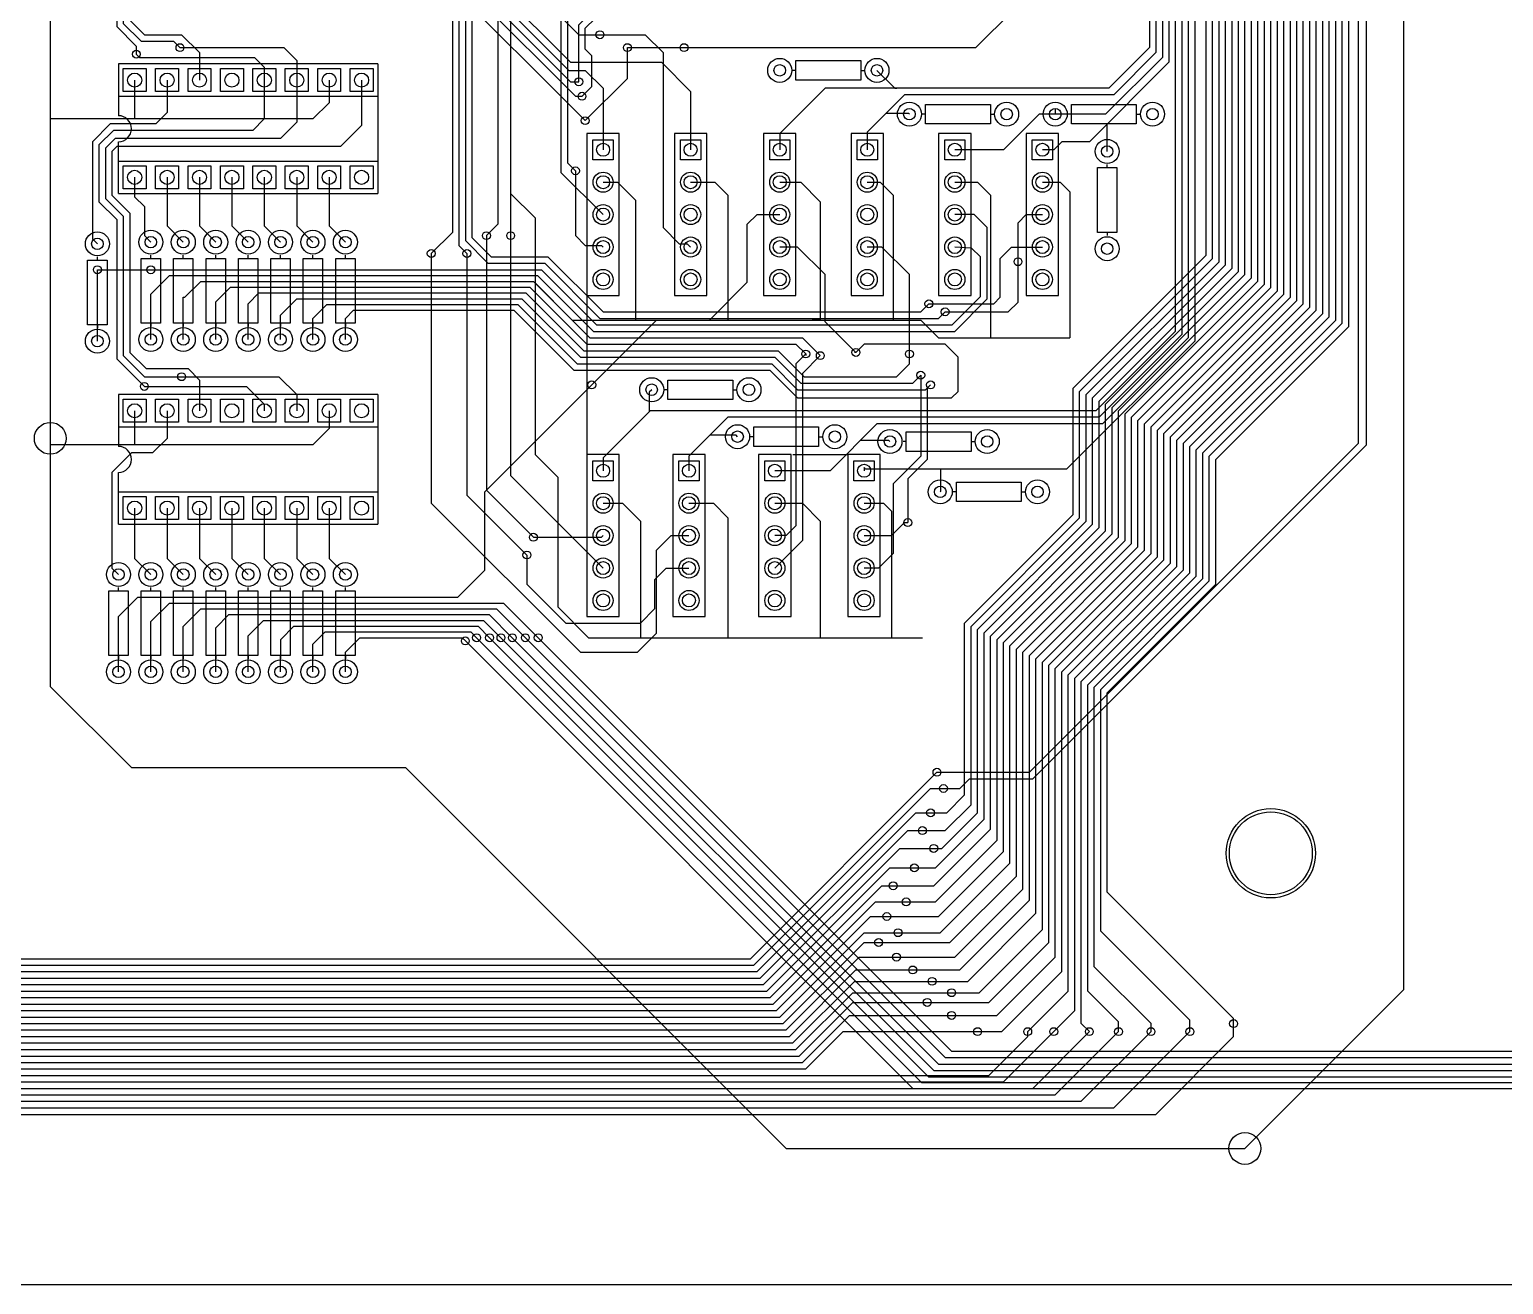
# Model space of a CAD drawing. Header units: millimetres. Extents: x 7 to 471, y -359 to -66.
# Drawn here: x 123.1 to 238.6, y -359.3 to -261 of the extents above; entities that cross this region are included whole.
import ezdxf

# ---------------------------------------------------------------- set-up
doc = ezdxf.new("R2010")
doc.units = ezdxf.units.MM

msp = doc.modelspace()

# ---------------------------------------------------------------- linework, layer by layer
for points in [[(153.54, -111), (153.54, -114.17), (154.69, -115.32), (164.85, -115.32), (165.23, -115.7), (165.23, -131.06), (159.38, -136.91), (159.38, -258.19), (165.35, -264.16), (166.62, -264.16), (168.02, -265.56), (168.02, -270.38)], [(156.08, -111), (156.08, -113.28), (157.61, -114.81), (165.1, -114.81), (165.74, -115.44), (165.74, -131.32), (159.89, -137.16), (159.89, -257.94), (165.48, -263.53), (172.59, -263.53), (174.88, -265.81), (174.88, -270.38)], [(224.79, -112.01), (222.48, -112.01), (220.22, -114.43), (220.22, -161.29), (210.82, -170.69), (210.82, -262.38), (207.64, -265.56), (185.42, -265.56), (181.86, -269.11), (181.86, -270.38)], [(227.33, -112.01), (232.54, -112.01), (234.44, -113.92), (234.44, -148.84), (223.77, -159.51), (223.77, -163.45), (214.38, -172.85), (214.38, -285.37), (204.34, -295.4), (188.59, -295.4), (188.47, -295.28), (188.47, -295.53)], [(227.33, -114.55), (232.28, -114.55), (233.93, -116.21), (233.93, -148.59), (223.27, -159.26), (223.27, -163.2), (213.87, -172.59), (213.87, -285.12), (207.14, -291.85), (189.48, -291.85), (185.8, -295.53), (181.48, -295.53)], [(224.79, -114.55), (222.79, -114.55), (220.73, -116.62), (220.73, -161.54), (211.33, -170.94), (211.33, -262.76), (208.03, -266.07), (191.64, -266.07), (188.72, -268.99), (188.72, -270.38)], [(227.33, -117.09), (227.46, -117.22), (231.27, -117.22), (233.43, -119.38), (233.43, -148.21), (222.76, -158.88), (222.76, -162.94), (213.36, -172.34), (213.36, -284.86), (206.88, -291.34), (177.8, -291.34), (174.75, -294.39), (174.75, -295.53)], [(224.79, -117.09), (222.96, -117.09), (221.23, -119), (221.23, -161.8), (211.84, -171.2), (211.84, -263.14), (207.39, -267.59), (203.45, -267.59)], [(227.33, -119.63), (231.27, -119.63), (232.92, -121.28), (232.92, -147.96), (222.25, -158.62), (222.25, -162.69), (212.85, -172.09), (212.85, -284.61), (206.63, -290.83), (171.7, -290.83), (168.02, -294.51), (168.02, -295.53)], [(224.79, -119.63), (223.04, -119.63), (221.74, -121.03), (221.74, -162.05), (212.34, -171.45), (212.34, -263.53), (206.12, -269.75), (203.96, -269.75), (203.33, -270.38), (202.44, -270.38)], [(124.71, -130.68), (124.71, -292.99)], [(192.41, -326.64), (194.06, -326.64), (197.87, -322.83), (197.87, -308.23), (206.37, -299.72), (206.37, -289.81), (216.79, -279.4), (216.79, -174.37), (208.53, -166.12), (203.71, -166.12), (198.5, -160.91), (189.86, -160.91), (185.67, -156.72), (185.67, -151.32), (183.83, -149.48), (182.12, -149.48)], [(194.69, -320.42), (195.96, -320.42), (196.72, -319.66), (201.68, -319.66), (227.84, -293.5), (227.84, -179.32), (207.9, -159.38), (194.95, -159.38), (193.17, -157.61), (193.17, -151.89), (190.75, -149.48), (189.1, -149.48)], [(193.93, -325.12), (194.56, -325.12), (197.36, -322.33), (197.36, -307.97), (205.87, -299.47), (205.87, -289.56), (216.28, -279.15), (216.28, -174.62), (208.28, -166.62), (203.45, -166.62), (198.25, -161.42), (189.61, -161.42), (185.04, -156.85), (185.04, -153.16), (183.9, -152.02), (182.12, -152.02)], [(194.18, -319.15), (201.42, -319.15), (227.2, -293.37), (227.2, -179.45), (207.64, -159.89), (194.69, -159.89), (192.66, -157.86), (192.66, -153.44), (191.24, -152.02), (189.1, -152.02)], [(201.29, -339.47), (204.47, -336.3), (204.47, -311.53), (212.98, -303.02), (212.98, -293.12), (223.39, -282.7), (223.39, -233.93), (224.79, -232.54), (224.79, -215.65), (220.6, -211.45), (220.6, -184.02), (218.82, -182.25), (218.82, -173.36), (209.55, -164.08), (204.72, -164.08), (200.15, -159.51), (200.15, -152.78), (200.91, -152.02), (202.95, -152.02)], [(190.25, -330.45), (194.31, -330.45), (199.39, -325.37), (199.39, -308.99), (207.9, -300.48), (207.9, -290.58), (218.31, -280.16), (218.31, -230), (220.22, -228.09), (220.22, -227.08), (217.3, -224.15), (217.3, -174.12), (208.79, -165.61), (203.96, -165.61), (198.75, -160.4), (190.12, -160.4), (188.21, -158.37), (188.21, -157.61)], [(189.61, -332.49), (195.2, -332.49), (200.41, -327.28), (200.41, -309.5), (208.92, -300.99), (208.92, -291.08), (219.33, -280.67), (219.33, -231.9), (220.73, -230.51), (220.73, -226.82), (217.8, -223.9), (217.8, -173.86), (209.04, -165.1), (204.22, -165.1), (199.01, -159.89), (190.37, -159.89), (189.23, -158.75), (189.23, -158.37)], [(191.01, -333.63), (195.58, -333.63), (200.91, -328.3), (200.91, -309.75), (209.42, -301.24), (209.42, -291.34), (219.84, -280.92), (219.84, -232.16), (221.23, -230.77), (221.23, -226.57), (218.31, -223.65), (218.31, -173.61), (209.3, -164.59), (204.47, -164.59), (199.26, -159.38), (191.77, -159.38), (190.5, -158.88)], [(218.31, -348.62), (230.76, -336.17), (230.76, -173.74)], [(162.69, -174.5), (162.69, -253.75), (160.78, -255.65), (160.78, -273.81), (162.69, -275.72), (162.69, -294.26), (164.47, -296.04), (164.47, -306.2), (166.88, -308.61), (193.04, -308.61)], [(208.41, -339.47), (208.41, -338.71), (205.99, -336.3), (205.99, -312.29), (214.5, -303.78), (214.5, -293.88), (224.92, -283.46), (224.92, -236.47), (225.81, -235.59), (225.81, -215.14), (221.87, -211.2), (221.87, -181.99), (220.09, -180.21)], [(206.12, -339.47), (205.49, -338.84), (205.49, -312.04), (214, -303.53), (214, -293.62), (224.41, -283.21), (224.41, -236.22), (225.3, -235.33), (225.3, -215.39), (221.23, -211.33), (221.23, -183.26), (220.09, -182.12)], [(195.33, -336.42), (197.49, -336.42), (202.44, -331.47), (202.44, -310.52), (210.95, -302.01), (210.95, -292.1), (221.36, -281.69), (221.36, -232.92), (222.76, -231.52), (222.76, -225.81), (220.34, -223.39), (220.34, -221.11), (218.82, -219.46), (218.82, -185.04), (219.58, -184.28)], [(193.42, -337.18), (198.25, -337.18), (202.95, -332.49), (202.95, -310.77), (211.46, -302.26), (211.46, -292.35), (221.87, -281.94), (221.87, -233.17), (223.27, -231.78), (223.27, -225.55), (220.85, -223.14), (220.85, -220.85), (219.33, -219.2), (219.28, -205.36), (219.28, -186.87), (219.96, -186.18)], [(193.04, -323.72), (194.82, -323.72), (196.85, -321.69), (196.85, -307.72), (205.36, -299.21), (205.36, -289.31), (215.77, -278.89), (215.77, -212.22), (203.58, -200.03), (202.95, -200.03), (202.82, -199.9)], [(158.11, -308.61), (192.97, -343.46), (289.51, -343.46), (293.37, -339.6), (293.37, -285.88), (284.1, -276.61), (284.1, -216.28), (289.43, -210.95), (325.25, -210.95), (326.9, -209.3), (326.9, -202.31), (328.04, -201.17), (329.44, -201.17)], [(193.68, -322.33), (194.95, -322.33), (196.34, -320.93), (196.34, -307.47), (204.85, -298.96), (204.85, -289.05), (215.26, -278.64), (215.26, -212.47), (205.23, -202.44), (202.82, -202.44)], [(159.13, -308.61), (193.53, -343.01), (289.2, -343.01), (292.86, -339.34), (292.86, -286.13), (283.59, -276.86), (283.59, -216.03), (289.18, -210.44), (324.99, -210.44), (326.26, -209.17), (326.26, -204.34), (325.88, -203.96)], [(161.93, -308.61), (194.82, -341.5), (288.42, -341.5), (291.21, -338.71), (291.21, -286.77), (282.07, -277.62), (282.07, -236.35), (281.56, -235.84), (281.56, -234.57), (282.57, -233.55), (282.57, -215.52), (288.67, -209.42), (323.72, -209.42), (325.5, -207.64)], [(160.91, -308.61), (194.31, -342.01), (288.67, -342.01), (291.79, -338.89), (291.79, -286.58), (282.57, -277.37), (282.57, -236.09), (282.07, -235.59), (282.07, -234.82), (283.08, -233.81), (283.08, -215.77), (288.93, -209.93), (324.74, -209.93), (325.5, -209.17), (325.5, -208.79)], [(197.36, -339.47), (199.26, -339.47), (203.96, -334.77), (203.96, -311.28), (212.47, -302.77), (212.47, -292.86), (222.88, -282.45), (222.88, -233.68), (224.28, -232.28), (224.28, -216.54), (220.34, -212.6)], [(195.33, -338.2), (198.88, -338.2), (203.45, -333.63), (203.45, -311.02), (211.96, -302.51), (211.96, -292.61), (222.38, -282.19), (222.38, -233.43), (223.77, -232.03), (223.77, -225.3), (221.36, -222.88), (221.36, -220.6), (219.84, -218.95), (219.78, -215.9), (220.29, -215.39), (220.34, -215.39)], [(193.8, -335.53), (196.6, -335.53), (201.93, -330.2), (201.93, -310.26), (210.44, -301.75), (210.44, -291.85), (220.85, -281.43), (220.85, -232.66), (222.25, -231.27), (222.25, -226.06), (219.84, -223.65), (219.84, -221.62), (219.46, -221.23)], [(192.28, -334.64), (195.96, -334.64), (201.42, -329.18), (201.42, -310.01), (209.93, -301.5), (209.93, -291.59), (220.34, -281.18), (220.34, -232.41), (221.74, -231.01), (221.74, -226.31), (218.77, -223.34), (219.07, -222.63)], [(155.57, -225.81), (155.57, -257.05), (166.62, -268.1)], [(30.86, -229.49), (30.86, -228.29), (31.31, -227.84), (32.59, -227.84), (44.45, -239.69), (44.45, -326.52), (51.69, -333.76), (179.58, -333.76), (194.18, -319.15)], [(157.23, -227.71), (157.23, -228.98), (158.37, -230.12), (158.37, -258.7), (165.86, -266.19), (166.37, -266.19)], [(158.37, -227.96), (158.88, -228.47), (158.88, -258.44), (165.48, -265.05), (166.12, -265.05)], [(190.75, -328.04), (193.93, -328.04), (198.37, -323.6), (198.37, -308.48), (206.88, -299.97), (206.88, -290.07), (217.3, -279.65), (217.3, -228.6), (218.19, -227.71)], [(191.78, -329.31), (194.06, -329.31), (198.89, -324.48), (198.89, -308.74), (207.39, -300.24), (207.39, -290.32), (217.8, -279.91), (217.8, -229.36), (219.46, -227.71)], [(191.13, -331.72), (194.44, -331.72), (199.9, -326.26), (199.9, -309.24), (208.41, -300.74), (208.41, -290.83), (218.82, -280.42), (218.82, -231.14), (219.96, -230)], [(147.83, -233.17), (147.83, -231.52), (148.21, -231.14), (157.23, -231.14), (160.02, -233.93), (160.02, -252.73), (165.23, -257.94), (165.23, -271.4), (165.86, -272.03)], [(162.94, -308.61), (195.33, -340.99), (288.16, -340.99), (290.7, -338.45), (290.7, -287.02), (281.56, -277.88), (281.56, -236.6), (281.05, -236.09), (281.05, -234.32), (281.69, -233.68), (281.69, -232.92)], [(203.33, -339.47), (204.98, -337.82), (204.98, -311.79), (213.49, -303.28), (213.49, -293.37), (223.9, -282.96), (223.9, -234.82), (224.66, -234.32)], [(160.02, -308.61), (193.93, -342.52), (288.93, -342.52), (292.35, -339.09), (292.35, -286.38), (283.08, -277.11), (283.08, -235.59), (282.7, -235.2), (282.57, -235.2)], [(217.42, -338.84), (217.42, -338.45), (207.52, -328.55), (207.52, -312.93), (216.03, -304.42), (216.03, -294.64), (226.44, -284.23), (226.44, -241.81), (227.58, -240.66), (227.58, -237.24), (226.44, -236.09)], [(214, -339.47), (214, -338.58), (207.01, -331.6), (207.01, -312.67), (215.52, -304.16), (215.52, -294.39), (225.93, -283.97), (225.93, -241.55), (227.08, -240.41), (227.08, -238), (226.31, -237.24)], [(141.48, -238.89), (141.48, -241.68), (140.33, -242.82), (130.3, -242.82), (128.52, -244.6), (128.52, -248.79), (129.92, -250.19), (129.92, -260.73), (131.45, -262.26), (131.45, -262.89)], [(144.02, -238.89), (143.89, -239.01), (143.89, -241.68), (142.11, -243.46), (130.43, -243.46), (129.03, -244.86), (129.03, -248.54), (130.43, -249.94), (130.43, -260.48), (131.83, -261.87), (134.37, -261.87), (134.87, -262.38)], [(149.1, -238.89), (149.1, -241.81), (146.81, -244.09), (130.5, -244.09), (129.54, -245.06), (129.54, -248.33), (130.94, -249.72), (130.94, -260.22), (132.08, -261.37), (135, -261.37), (136.4, -262.76), (136.4, -264.92)], [(210.95, -339.47), (210.95, -338.84), (206.5, -334.39), (206.5, -312.49), (215.01, -303.98), (215.01, -294.13), (225.43, -283.72), (225.43, -240.66), (226.31, -239.78)], [(157.23, -308.86), (192.28, -343.92), (289.81, -343.92), (293.88, -339.72), (293.88, -285.62), (284.61, -276.35), (284.61, -249.56), (285.5, -248.67), (286.89, -248.67)], [(13.46, -255.52), (13.46, -252.88), (16.02, -250.32), (34.04, -250.32), (43.43, -259.71), (43.43, -327.03), (51.18, -334.77), (180.09, -334.77), (192.53, -322.33), (193.68, -322.33)], [(166.12, -265.05), (166.12, -260.6), (167.13, -259.59), (171.83, -259.59), (173.23, -258.19), (173.23, -250.83), (173.86, -250.19), (175.01, -250.19)], [(174.37, -262.38), (197.23, -262.38), (200.15, -259.46), (200.15, -250.95), (200.91, -250.19), (202.95, -250.19)], [(19.81, -255.52), (19.69, -255.4), (19.69, -252.88), (20.98, -251.59), (33.78, -251.59), (42.42, -260.22), (42.42, -327.53), (50.67, -335.79), (180.59, -335.79), (191.26, -325.12), (193.93, -325.12)], [(23.75, -250.95), (33.91, -250.95), (42.93, -259.97), (42.93, -327.28), (50.93, -335.28), (180.34, -335.28), (191.9, -323.72), (193.04, -323.72)], [(22.99, -255.52), (22.99, -253.07), (23.96, -252.1), (33.53, -252.1), (41.91, -260.48), (41.91, -327.79), (50.42, -336.3), (180.85, -336.3), (190.5, -326.64), (192.41, -326.64)], [(26.16, -255.52), (26.16, -253.53), (27.09, -252.6), (33.27, -252.6), (41.4, -260.73), (41.4, -328.04), (50.17, -336.8), (181.1, -336.8), (189.86, -328.04), (190.75, -328.04)], [(166.37, -266.19), (167.13, -265.43), (167.13, -263.02), (166.62, -262.51), (166.62, -260.86), (167.39, -260.1), (175.01, -260.1), (177.55, -257.56), (177.55, -253.62), (176.66, -252.73), (175.01, -252.73)], [(28.7, -255.52), (28.83, -255.4), (28.83, -253.85), (29.75, -252.93), (29.75, -253.11), (33.02, -253.11), (40.89, -260.98), (40.89, -328.3), (49.91, -337.31), (181.36, -337.31), (189.36, -329.31), (191.77, -329.31)], [(31.11, -255.52), (31.11, -253.91), (31.41, -253.62), (32.77, -253.62), (40.39, -261.24), (40.39, -328.55), (49.66, -337.82), (181.61, -337.82), (188.98, -330.45), (190.25, -330.45)], [(132.59, -253.87), (132.84, -253.87), (133.22, -253.49), (160.02, -253.49), (164.72, -258.19), (164.72, -272.16), (168.02, -275.46)], [(135.13, -259.33), (135.13, -256.03), (136.65, -254.51), (158.5, -254.51), (160.78, -256.79), (160.78, -277.11)], [(137.67, -259.33), (137.67, -256.54), (139.19, -255.02), (158.24, -255.02), (159.77, -256.54), (159.77, -276.22), (158.88, -277.11)], [(140.21, -259.33), (140.21, -256.67), (141.35, -255.52), (155.86, -255.52), (157.73, -257.4), (157.73, -277.26), (159.24, -278.77), (163.7, -278.77), (168.02, -283.08), (192.91, -283.08), (193.55, -282.45)], [(143, -259.46), (143, -256.54), (143.51, -256.03), (155.7, -256.03), (157.23, -257.56), (157.23, -277.49), (159, -279.27), (163.45, -279.27), (167.77, -283.59), (194.31, -283.59), (194.82, -283.08)], [(145.29, -259.33), (145.29, -257.17), (145.92, -256.54), (155.57, -256.54), (156.72, -257.69), (156.72, -277.88), (157.35, -278.51)], [(147.83, -259.33), (147.83, -257.87), (148.65, -257.05), (155.32, -257.05), (156.21, -257.94), (156.21, -276.86), (154.56, -278.51)], [(162.43, -257.68), (166.12, -261.37), (167.77, -261.37)], [(43.94, -259.84), (43.94, -326.77), (51.44, -334.26), (179.83, -334.26), (193.68, -320.42), (194.69, -320.42)], [(167.77, -261.37), (171.32, -261.37), (172.72, -262.76), (172.72, -276.48), (173.99, -277.75), (174.62, -277.75), (174.88, -278)], [(131.45, -262.89), (131.7, -263.14), (140.72, -263.14), (141.48, -263.91), (141.48, -264.92)], [(134.87, -262.38), (143, -262.38), (144.02, -263.4), (144.02, -264.92)], [(166.62, -268.1), (169.93, -264.8), (169.93, -262.38)], [(169.93, -262.38), (174.37, -262.38)], [(150.37, -263.65), (130.05, -263.65)], [(130.05, -263.65), (130.05, -266.19)], [(150.37, -263.65), (150.37, -266.19)], [(183.13, -264.16), (182.88, -264.16)], [(183.13, -263.4), (188.21, -263.4)], [(183.13, -264.16), (183.13, -263.4)], [(183.13, -264.92), (183.13, -264.16)], [(188.21, -263.4), (188.21, -264.16)], [(188.21, -264.16), (188.47, -264.16)], [(188.21, -264.16), (188.21, -264.92)], [(189.48, -264.16), (190.88, -265.56), (191.04, -265.56)], [(146.56, -264.92), (146.56, -266.7), (145.29, -267.97), (124.71, -267.97)], [(133.86, -264.92), (133.86, -267.46), (132.97, -268.35), (129.41, -268.35), (128.02, -269.75), (128.02, -277.37), (128.4, -277.75)], [(141.48, -264.92), (141.48, -267.97), (140.59, -268.86), (129.67, -268.86), (128.52, -270), (128.52, -274.45), (129.92, -275.84), (129.92, -286.77), (132.08, -288.92)], [(144.02, -264.92), (144.02, -268.22), (142.75, -269.49), (129.79, -269.49), (129.03, -270.26), (129.03, -274.19), (130.43, -275.59), (130.43, -286.51), (132.08, -288.16), (135, -288.16)], [(149.1, -264.92), (149.1, -268.48), (147.45, -270.13), (129.92, -270.13), (129.54, -270.51), (129.54, -273.94), (130.94, -275.34), (130.94, -286.26), (132.21, -287.53), (135.51, -287.53), (136.4, -288.42), (136.4, -290.83)], [(131.32, -264.92), (131.32, -267.97)], [(188.21, -264.92), (183.13, -264.92)], [(130.05, -266.19), (150.37, -266.19)], [(130.05, -266.19), (130.05, -267.72)], [(150.37, -266.19), (150.37, -271.27)], [(192.02, -267.59), (191.97, -267.54), (190.17, -267.54)], [(193.29, -267.59), (193.04, -267.59)], [(193.29, -267.59), (193.29, -266.83)], [(193.29, -266.83), (198.37, -266.83)], [(193.29, -268.35), (193.29, -267.59)], [(203.45, -267.59), (202.18, -267.59), (199.39, -270.38), (195.58, -270.38)], [(198.37, -266.83), (198.37, -267.59)], [(198.37, -267.59), (198.63, -267.59)], [(198.37, -267.59), (198.37, -268.35)], [(203.45, -267.14), (203.45, -267.59)], [(204.72, -267.59), (204.47, -267.59)], [(204.72, -267.59), (204.72, -266.83)], [(204.72, -266.83), (209.8, -266.83)], [(204.72, -268.35), (204.72, -267.59)], [(209.8, -266.83), (209.8, -267.59)], [(209.8, -267.59), (210.06, -267.59)], [(209.8, -267.59), (209.8, -268.35)], [(198.37, -268.35), (193.29, -268.35)], [(209.8, -268.35), (204.72, -268.35)], [(207.52, -270.51), (207.52, -268.35)], [(130.05, -271.27), (130.05, -269.75)], [(169.29, -271.02), (169.29, -269.11), (166.75, -269.11), (166.75, -281.81), (169.29, -281.81)], [(176.15, -271.02), (176.15, -269.11), (173.61, -269.11), (173.61, -281.81), (176.15, -281.81)], [(183.13, -271.02), (183.13, -269.11), (180.59, -269.11), (180.59, -281.81), (183.13, -281.81)], [(189.99, -271.02), (189.99, -269.11), (187.45, -269.11), (187.45, -281.81), (189.99, -281.81)], [(196.85, -271.02), (196.85, -269.11), (194.31, -269.11), (194.31, -281.81), (196.85, -281.81)], [(203.71, -271.02), (203.71, -269.11), (201.17, -269.11), (201.17, -281.81), (203.71, -281.81)], [(130.05, -273.81), (130.05, -271.27)], [(130.05, -271.27), (150.37, -271.27)], [(150.37, -271.27), (150.37, -273.81)], [(169.29, -281.81), (169.29, -271.02)], [(176.15, -281.81), (176.15, -271.02)], [(183.13, -281.81), (183.13, -271.02)], [(189.99, -281.81), (189.99, -271.02)], [(196.85, -281.81), (196.85, -271.02)], [(203.71, -281.81), (203.71, -271.02)], [(131.32, -272.54), (131.32, -274.07), (132.08, -274.83), (132.08, -277.11), (132.59, -277.62)], [(133.86, -272.54), (133.86, -276.35), (135.13, -277.62)], [(136.4, -272.54), (136.4, -276.35), (137.67, -277.62)], [(138.94, -272.54), (138.94, -276.35), (140.21, -277.62)], [(141.48, -272.54), (141.48, -276.35), (142.75, -277.62)], [(144.02, -272.54), (144.02, -276.35), (145.29, -277.62)], [(146.56, -272.54), (146.56, -276.35), (147.83, -277.62)], [(165.86, -272.03), (165.86, -277.11), (166.62, -277.88), (167.89, -277.88), (168.02, -278)], [(206.76, -271.78), (207.52, -271.78)], [(206.76, -276.86), (206.76, -271.78)], [(207.52, -271.78), (207.52, -271.53)], [(207.52, -271.78), (208.28, -271.78)], [(208.28, -271.78), (208.28, -276.86)], [(168.02, -272.92), (169.16, -272.92), (170.56, -274.32), (170.56, -283.72)], [(174.88, -272.92), (176.78, -272.92), (177.8, -273.94), (177.8, -283.72)], [(181.86, -272.92), (183.51, -272.92), (185.04, -274.45), (185.04, -283.72), (184.4, -283.72)], [(188.72, -272.92), (189.74, -272.92), (190.75, -273.94), (190.75, -283.72)], [(195.58, -272.92), (197.36, -272.92), (198.37, -273.94), (198.37, -285.12)], [(202.44, -272.92), (203.83, -272.92), (204.6, -273.68), (204.6, -285.12)], [(130.05, -273.81), (150.37, -273.81)], [(132.59, -285.24), (132.59, -281.69), (134.04, -280.24), (162.89, -280.24), (167.26, -284.61), (195.58, -284.61), (198.12, -282.07), (198.12, -276.48), (197.1, -275.46), (195.58, -275.46)], [(167.13, -288.8), (172.21, -283.72), (176.36, -283.72), (179.32, -280.76), (179.32, -276.22), (180.09, -275.46), (181.86, -275.46)], [(200.53, -279.15), (200.53, -276.1), (201.17, -275.46), (202.44, -275.46)], [(13.46, -281.56), (13.46, -278.38), (15.37, -276.48), (33.78, -276.48), (39.88, -282.58), (39.88, -328.8), (49.4, -338.33), (181.86, -338.33), (188.47, -331.72), (191.13, -331.72)], [(158.88, -277.11), (158.88, -297.05), (162.56, -300.74)], [(160.78, -277.11), (160.78, -295.91), (168.02, -303.15)], [(207.52, -276.86), (206.76, -276.86)], [(207.52, -276.86), (207.52, -277.11)], [(208.28, -276.86), (207.52, -276.86)], [(16.64, -281.56), (16.64, -278.77), (18.16, -277.24), (33.66, -277.24), (39.37, -282.96), (39.37, -329.12), (49.15, -338.84), (182.12, -338.84), (188.47, -332.49), (189.61, -332.49)], [(19.81, -281.31), (19.81, -278.77), (20.83, -277.75), (33.4, -277.75), (38.86, -283.21), (38.86, -329.31), (48.89, -339.34), (182.37, -339.34), (188.09, -333.63), (191.01, -333.63)], [(22.99, -281.56), (22.99, -279.15), (23.88, -278.26), (33.15, -278.26), (38.35, -283.46), (38.35, -329.57), (48.64, -339.85), (182.63, -339.85), (187.83, -334.64), (192.28, -334.64)], [(132.59, -279.78), (163.2, -279.78), (167.51, -284.1), (195.37, -284.1), (197.59, -281.88), (197.59, -278.78), (196.89, -278.08), (195.58, -278)], [(187.83, -286.26), (185.42, -283.85), (185.42, -280.16), (183.26, -278), (181.86, -278)], [(192.02, -286.38), (192.02, -280.16), (189.86, -278), (188.72, -278)], [(193.55, -282.45), (198.63, -282.45), (199.14, -281.94), (199.14, -278.89), (200.02, -278), (202.44, -278)], [(26.16, -281.56), (26.16, -279.62), (27.18, -278.77), (32.89, -278.77), (37.85, -283.72), (37.85, -329.82), (48.39, -340.36), (182.88, -340.36), (187.71, -335.53), (193.8, -335.53)], [(28.57, -281.56), (28.57, -280.04), (29.34, -279.27), (32.64, -279.27), (37.34, -283.97), (37.34, -330.07), (48.13, -340.87), (183.13, -340.87), (187.58, -336.42), (195.33, -336.42)], [(127.63, -279.02), (128.4, -279.02)], [(127.63, -284.1), (127.63, -279.02)], [(128.4, -279.02), (128.4, -278.77)], [(128.4, -279.02), (129.16, -279.02)], [(129.16, -279.02), (129.16, -284.1)], [(131.83, -278.89), (132.59, -278.89)], [(131.83, -283.97), (131.83, -278.89)], [(132.59, -278.89), (132.59, -278.64)], [(132.59, -278.89), (133.35, -278.89)], [(133.35, -278.89), (133.35, -283.97)], [(134.37, -278.89), (135.13, -278.89)], [(134.37, -283.97), (134.37, -278.89)], [(135.13, -278.89), (135.13, -278.64)], [(135.13, -278.89), (135.89, -278.89)], [(135.89, -278.89), (135.89, -283.97)], [(136.91, -278.89), (137.67, -278.89)], [(136.91, -283.97), (136.91, -278.89)], [(137.67, -278.89), (137.67, -278.64)], [(137.67, -278.89), (138.43, -278.89)], [(138.43, -278.89), (138.43, -283.97)], [(139.45, -278.89), (140.21, -278.89)], [(139.45, -283.97), (139.45, -278.89)], [(140.21, -278.89), (140.21, -278.64)], [(140.21, -278.89), (140.97, -278.89)], [(140.97, -278.89), (140.97, -283.97)], [(141.99, -278.89), (142.75, -278.89)], [(141.99, -283.97), (141.99, -278.89)], [(142.75, -278.89), (142.75, -278.64)], [(142.75, -278.89), (143.51, -278.89)], [(143.51, -278.89), (143.51, -283.97)], [(144.53, -278.89), (145.29, -278.89)], [(144.53, -283.97), (144.53, -278.89)], [(145.29, -278.89), (145.29, -278.64)], [(145.29, -278.89), (146.05, -278.89)], [(146.05, -278.89), (146.05, -283.97)], [(147.07, -278.89), (147.83, -278.89)], [(147.07, -283.97), (147.07, -278.89)], [(147.83, -278.89), (147.83, -278.64)], [(147.83, -278.89), (148.59, -278.89)], [(148.59, -278.89), (148.59, -283.97)], [(154.56, -278.51), (154.56, -298.07), (166.24, -309.75), (170.71, -309.75), (172.21, -308.25), (172.21, -301.75), (173.35, -300.61), (174.75, -300.61)], [(157.35, -278.51), (157.35, -297.43), (162.05, -302.13)], [(194.82, -283.08), (199.77, -283.08), (200.53, -282.32), (200.53, -279.15)], [(30.99, -281.56), (30.99, -280.38), (31.59, -279.78), (32.38, -279.78), (36.83, -284.23), (36.83, -330.33), (47.88, -341.38), (183.39, -341.38), (187.58, -337.18), (193.42, -337.18)], [(128.4, -285.37), (128.4, -279.78)], [(128.4, -279.78), (132.59, -279.78)], [(9.02, -281.56), (8.76, -281.56), (8.76, -309.24), (45.59, -345.95), (211.33, -345.95), (217.42, -339.85), (217.42, -338.84)], [(135.13, -285.24), (135.13, -281.94), (135.25, -281.94), (136.51, -280.69), (162.56, -280.69), (166.99, -285.12), (183.64, -285.12), (185.04, -286.51)], [(137.67, -285.24), (137.67, -282.29), (138.82, -281.14), (162.27, -281.14), (166.75, -285.62), (183.13, -285.62), (183.9, -286.38), (183.9, -286.51)], [(140.21, -285.24), (140.21, -282.45), (141.06, -281.6), (161.96, -281.6), (166.5, -286.13), (181.74, -286.13), (183.77, -288.16), (191.01, -288.16), (192.02, -287.15), (192.02, -286.38)], [(162.69, -280.72), (162.69, -280.8), (165.61, -283.72), (192.91, -283.72), (194.31, -285.12), (204.6, -285.12)], [(166.75, -281.74), (166.75, -294.33)], [(142.75, -285.24), (142.75, -283.34), (144.03, -282.05), (161.66, -282.05), (166.24, -286.64), (181.48, -286.64), (183.51, -288.67), (192.28, -288.67), (192.91, -288.04)], [(145.29, -285.24), (145.29, -283.59), (146.38, -282.5), (161.35, -282.5), (165.99, -287.15), (181.23, -287.15), (183.26, -289.18), (193.29, -289.18), (193.68, -288.8)], [(128.4, -284.1), (127.63, -284.1)], [(128.4, -284.1), (128.4, -284.35)], [(129.16, -284.1), (128.4, -284.1)], [(132.59, -283.97), (131.83, -283.97)], [(132.59, -283.97), (132.59, -284.23)], [(133.35, -283.97), (132.59, -283.97)], [(135.13, -283.97), (134.37, -283.97)], [(135.13, -283.97), (135.13, -284.23)], [(135.89, -283.97), (135.13, -283.97)], [(137.67, -283.97), (136.91, -283.97)], [(137.67, -283.97), (137.67, -284.23)], [(138.43, -283.97), (137.67, -283.97)], [(140.21, -283.97), (139.45, -283.97)], [(140.21, -283.97), (140.21, -284.23)], [(140.97, -283.97), (140.21, -283.97)], [(142.75, -283.97), (141.99, -283.97)], [(142.75, -283.97), (142.75, -284.23)], [(143.51, -283.97), (142.75, -283.97)], [(145.29, -283.97), (144.53, -283.97)], [(145.29, -283.97), (145.29, -284.23)], [(146.05, -283.97), (145.29, -283.97)], [(147.83, -283.97), (147.07, -283.97)], [(147.83, -285.24), (147.83, -283.59), (148.46, -282.96), (161.04, -282.96), (165.74, -287.65), (181.09, -287.65), (183.25, -289.81), (195.33, -289.81), (195.83, -289.31), (195.83, -286.64), (194.82, -285.62), (188.47, -285.62), (187.83, -286.26), (187.71, -286.26)], [(147.83, -283.97), (147.83, -284.23)], [(148.59, -283.97), (147.83, -283.97)], [(183.9, -286.38), (183.13, -287.15), (183.13, -299.85), (182.37, -300.61), (181.48, -300.61)], [(185.04, -286.51), (183.64, -287.91), (183.64, -300.99), (181.48, -303.15)], [(135, -288.16), (142.62, -288.16), (144.02, -289.56), (144.02, -290.83)], [(173.1, -289.18), (173.1, -288.42)], [(173.1, -288.42), (178.18, -288.42)], [(178.18, -288.42), (178.18, -289.18)], [(192.91, -288.04), (192.91, -294.39), (190.75, -296.55), (190.75, -302.01), (189.61, -303.15), (188.47, -303.15)], [(130.05, -311.28), (130.05, -306.96), (131.57, -305.43), (156.63, -305.43), (158.75, -303.31), (158.75, -297.18), (167.13, -288.8)], [(150.37, -289.56), (130.05, -289.56)], [(130.05, -289.56), (130.05, -292.1)], [(132.08, -288.92), (140.08, -288.92), (141.48, -290.32), (141.48, -290.83)], [(150.37, -289.56), (150.37, -292.1)], [(171.83, -289.18), (171.63, -289.38), (171.63, -290.91)], [(173.1, -289.18), (172.85, -289.18)], [(173.1, -289.94), (173.1, -289.18)], [(178.18, -289.18), (178.44, -289.18)], [(178.18, -289.18), (178.18, -289.94)], [(193.68, -288.8), (193.42, -289.05), (193.42, -294.64), (191.9, -296.16), (191.9, -299.59)], [(146.56, -290.83), (146.56, -292.23), (145.29, -293.5), (124.71, -293.5)], [(133.86, -290.83), (133.86, -292.99), (132.72, -294.13), (131.06, -294.13), (129.54, -295.66), (129.54, -303.15), (130.05, -303.66)], [(131.32, -290.83), (131.32, -293.5)], [(178.18, -289.94), (173.1, -289.94)], [(130.05, -292.1), (150.37, -292.1)], [(130.05, -292.1), (130.05, -293.62)], [(150.37, -292.1), (150.37, -297.18)], [(179.83, -292.86), (179.83, -292.1)], [(179.83, -292.1), (184.91, -292.1)], [(184.91, -292.1), (184.91, -292.86)], [(124.71, -292.99), (124.71, -312.42), (131.06, -318.77), (152.53, -318.77), (182.37, -348.62), (218.31, -348.62)], [(178.56, -292.86), (178.45, -292.75), (176.39, -292.75)], [(179.83, -292.86), (179.58, -292.86)], [(179.83, -293.62), (179.83, -292.86)], [(184.91, -292.86), (185.17, -292.86)], [(184.91, -292.86), (184.91, -293.62)], [(190.5, -293.24), (190.41, -293.15), (188.18, -293.15)], [(191.77, -293.24), (191.52, -293.24)], [(191.77, -293.24), (191.77, -292.48)], [(191.77, -292.48), (196.85, -292.48)], [(191.77, -294.01), (191.77, -293.24)], [(196.85, -292.48), (196.85, -293.24)], [(196.85, -293.24), (197.1, -293.24)], [(196.85, -293.24), (196.85, -294.01)], [(169.29, -296.16), (169.29, -294.26), (166.75, -294.26), (166.75, -306.96), (169.29, -306.96)], [(176.02, -296.16), (176.02, -294.26), (173.48, -294.26), (173.48, -306.96), (176.02, -306.96)], [(184.91, -293.62), (179.83, -293.62)], [(182.75, -296.16), (182.75, -294.26), (180.21, -294.26), (180.21, -306.96), (182.75, -306.96)], [(182.88, -294.26), (187.2, -294.26)], [(189.74, -296.16), (189.74, -294.26), (187.2, -294.26), (187.2, -306.96), (189.74, -306.96)], [(196.85, -294.01), (191.77, -294.01)], [(194.44, -297.18), (194.49, -297.13), (194.49, -295.4)], [(130.05, -297.18), (130.05, -295.66)], [(169.29, -306.96), (169.29, -296.16)], [(176.02, -306.96), (176.02, -296.16)], [(182.75, -306.96), (182.75, -296.16)], [(189.74, -306.96), (189.74, -296.16)], [(195.71, -297.18), (195.71, -296.42)], [(195.71, -296.42), (200.79, -296.42)], [(200.79, -296.42), (200.79, -297.18)], [(130.05, -299.72), (130.05, -297.18)], [(130.05, -297.18), (150.37, -297.18)], [(150.37, -297.18), (150.37, -299.72)], [(195.71, -297.18), (195.45, -297.18)], [(195.71, -297.94), (195.71, -297.18)], [(200.79, -297.94), (195.71, -297.94)], [(200.79, -297.18), (201.04, -297.18)], [(200.79, -297.18), (200.79, -297.94)], [(131.32, -298.45), (131.32, -302.39), (132.59, -303.66)], [(133.86, -298.45), (133.86, -302.39), (135.13, -303.66)], [(136.4, -298.45), (136.4, -302.39), (137.67, -303.66)], [(138.94, -298.45), (138.94, -302.39), (140.21, -303.66)], [(141.48, -298.45), (141.48, -302.39), (142.75, -303.66)], [(144.02, -298.45), (144.02, -302.39), (145.29, -303.66)], [(146.56, -298.45), (146.56, -302.39), (147.83, -303.66)], [(168.02, -298.07), (169.54, -298.07), (170.94, -299.47), (170.94, -308.61)], [(174.75, -298.07), (176.66, -298.07), (177.8, -299.21), (177.8, -308.61)], [(181.48, -298.07), (183.64, -298.07), (185.04, -299.47), (185.04, -308.61)], [(188.47, -298.07), (189.99, -298.07), (190.63, -298.7), (190.63, -308.61)], [(130.05, -299.72), (150.37, -299.72)], [(188.47, -300.61), (190.63, -300.61), (191.64, -299.59), (191.9, -299.59)], [(162.56, -300.74), (167.89, -300.74), (168.02, -300.61)], [(162.05, -302.13), (162.05, -304.42), (165.1, -307.47), (170.94, -307.47), (172.08, -306.32), (172.08, -304.04), (172.97, -303.15), (174.75, -303.15)], [(130.05, -304.93), (130.05, -304.67)], [(132.59, -304.93), (132.59, -304.67)], [(135.13, -304.93), (135.13, -304.67)], [(137.67, -304.93), (137.67, -304.67)], [(140.21, -304.93), (140.21, -304.67)], [(142.75, -304.93), (142.75, -304.67)], [(145.29, -304.93), (145.29, -304.67)], [(147.83, -304.93), (147.83, -304.67)], [(129.29, -304.93), (130.05, -304.93)], [(129.29, -310.01), (129.29, -304.93)], [(130.05, -304.93), (130.81, -304.93)], [(130.81, -304.93), (130.81, -310.01)], [(131.83, -304.93), (132.59, -304.93)], [(131.83, -310.01), (131.83, -304.93)], [(132.59, -304.93), (133.35, -304.93)], [(132.59, -311.28), (132.59, -307.34), (134.04, -305.89), (160.22, -305.89), (162.94, -308.61)], [(133.35, -304.93), (133.35, -310.01)], [(134.37, -304.93), (135.13, -304.93)], [(134.37, -310.01), (134.37, -304.93)], [(135.13, -304.93), (135.89, -304.93)], [(135.89, -304.93), (135.89, -310.01)], [(136.91, -304.93), (137.67, -304.93)], [(136.91, -310.01), (136.91, -304.93)], [(137.67, -304.93), (138.43, -304.93)], [(138.43, -304.93), (138.43, -310.01)], [(139.45, -304.93), (140.21, -304.93)], [(139.45, -310.01), (139.45, -304.93)], [(140.21, -304.93), (140.97, -304.93)], [(140.97, -304.93), (140.97, -310.01)], [(141.99, -304.93), (142.75, -304.93)], [(141.99, -310.01), (141.99, -304.93)], [(142.75, -304.93), (143.51, -304.93)], [(143.51, -304.93), (143.51, -310.01)], [(144.53, -304.93), (145.29, -304.93)], [(144.53, -310.01), (144.53, -304.93)], [(145.29, -304.93), (146.05, -304.93)], [(146.05, -304.93), (146.05, -310.01)], [(147.07, -304.93), (147.83, -304.93)], [(147.07, -310.01), (147.07, -304.93)], [(147.83, -304.93), (148.59, -304.93)], [(148.59, -304.93), (148.59, -310.01)], [(135.13, -311.28), (135.13, -307.72), (136.51, -306.34), (159.66, -306.34), (161.93, -308.61)], [(137.67, -311.28), (137.67, -307.84), (138.71, -306.8), (159.1, -306.8), (160.91, -308.61)], [(10.29, -307.47), (10.29, -309.88), (45.85, -345.44), (208.03, -345.44), (214, -339.47)], [(13.46, -307.47), (13.46, -312.29), (46.1, -344.93), (205.49, -344.93), (210.95, -339.47)], [(16.64, -307.47), (16.64, -314.71), (46.35, -344.42), (203.45, -344.42), (208.41, -339.47)], [(19.81, -307.47), (19.81, -317.12), (46.61, -343.92), (201.68, -343.92), (206.12, -339.47)], [(22.99, -307.47), (22.99, -319.53), (46.86, -343.41), (199.39, -343.41), (203.33, -339.47)], [(26.16, -307.47), (26.16, -321.94), (47.12, -342.9), (198.25, -342.9), (201.29, -339.85), (201.29, -339.47)], [(29.34, -307.47), (29.34, -324.36), (47.37, -342.39), (183.9, -342.39), (186.82, -339.47), (197.36, -339.47)], [(32.51, -307.47), (32.51, -326.77), (47.62, -341.88), (183.64, -341.88), (187.32, -338.2), (195.33, -338.2)], [(140.21, -311.28), (140.21, -308.45), (141.41, -307.25), (158.66, -307.25), (160.02, -308.61)], [(142.75, -311.28), (142.76, -308.74), (143.79, -307.71), (158.23, -307.71), (159.13, -308.61)], [(145.29, -311.28), (145.29, -309.12), (146.25, -308.16), (157.67, -308.16), (158.11, -308.61)], [(147.83, -311.28), (147.83, -309.75), (148.97, -308.61), (156.98, -308.61), (157.23, -308.86)], [(7.11, -310.64), (7.11, -318.01), (48.26, -359.16), (48.26, -359.16), (48.39, -359.28), (48.39, -359.28), (48.51, -359.28), (244.22, -359.28)], [(130.05, -310.01), (129.29, -310.01)], [(130.05, -310.01), (130.05, -310.26)], [(130.81, -310.01), (130.05, -310.01)], [(132.59, -310.01), (131.83, -310.01)], [(132.59, -310.01), (132.59, -310.26)], [(133.35, -310.01), (132.59, -310.01)], [(135.13, -310.01), (134.37, -310.01)], [(135.13, -310.01), (135.13, -310.26)], [(135.89, -310.01), (135.13, -310.01)], [(137.67, -310.01), (136.91, -310.01)], [(137.67, -310.01), (137.67, -310.26)], [(138.43, -310.01), (137.67, -310.01)], [(140.21, -310.01), (139.45, -310.01)], [(140.21, -310.01), (140.21, -310.26)], [(140.97, -310.01), (140.21, -310.01)], [(142.75, -310.01), (141.99, -310.01)], [(142.75, -310.01), (142.75, -310.26)], [(143.51, -310.01), (142.75, -310.01)], [(145.29, -310.01), (144.53, -310.01)], [(145.29, -310.01), (145.29, -310.26)], [(146.05, -310.01), (145.29, -310.01)], [(147.83, -310.01), (147.07, -310.01)], [(147.83, -310.01), (147.83, -310.26)], [(148.59, -310.01), (147.83, -310.01)]]:
    msp.add_lwpolyline(points)
for points in [[(130.42, -264.02), (132.22, -264.02), (132.22, -265.82), (130.42, -265.82)], [(132.96, -264.02), (134.76, -264.02), (134.76, -265.82), (132.96, -265.82)], [(135.5, -264.02), (137.3, -264.02), (137.3, -265.82), (135.5, -265.82)], [(138.04, -264.02), (139.84, -264.02), (139.84, -265.82), (138.04, -265.82)], [(140.58, -264.02), (142.38, -264.02), (142.38, -265.82), (140.58, -265.82)], [(143.12, -264.02), (144.92, -264.02), (144.92, -265.82), (143.12, -265.82)], [(145.66, -264.02), (147.46, -264.02), (147.46, -265.82), (145.66, -265.82)], [(148.2, -264.02), (150, -264.02), (150, -265.82), (148.2, -265.82)], [(168.81, -269.6), (168.81, -271.17), (167.23, -271.17), (167.23, -269.6)], [(175.67, -269.6), (175.67, -271.17), (174.09, -271.17), (174.09, -269.6)], [(182.65, -269.6), (182.65, -271.17), (181.08, -271.17), (181.08, -269.6)], [(189.51, -269.6), (189.51, -271.17), (187.93, -271.17), (187.93, -269.6)], [(196.37, -269.6), (196.37, -271.17), (194.79, -271.17), (194.79, -269.6)], [(203.23, -269.6), (203.23, -271.17), (201.65, -271.17), (201.65, -269.6)], [(130.42, -271.64), (132.22, -271.64), (132.22, -273.44), (130.42, -273.44)], [(132.96, -271.64), (134.76, -271.64), (134.76, -273.44), (132.96, -273.44)], [(135.5, -271.64), (137.3, -271.64), (137.3, -273.44), (135.5, -273.44)], [(138.04, -271.64), (139.84, -271.64), (139.84, -273.44), (138.04, -273.44)], [(140.58, -271.64), (142.38, -271.64), (142.38, -273.44), (140.58, -273.44)], [(143.12, -271.64), (144.92, -271.64), (144.92, -273.44), (143.12, -273.44)], [(145.66, -271.64), (147.46, -271.64), (147.46, -273.44), (145.66, -273.44)], [(148.2, -271.64), (150, -271.64), (150, -273.44), (148.2, -273.44)], [(130.42, -289.93), (132.22, -289.93), (132.22, -291.73), (130.42, -291.73)], [(132.96, -289.93), (134.76, -289.93), (134.76, -291.73), (132.96, -291.73)], [(135.5, -289.93), (137.3, -289.93), (137.3, -291.73), (135.5, -291.73)], [(138.04, -289.93), (139.84, -289.93), (139.84, -291.73), (138.04, -291.73)], [(140.58, -289.93), (142.38, -289.93), (142.38, -291.73), (140.58, -291.73)], [(143.12, -289.93), (144.92, -289.93), (144.92, -291.73), (143.12, -291.73)], [(145.66, -289.93), (147.46, -289.93), (147.46, -291.73), (145.66, -291.73)], [(148.2, -289.93), (150, -289.93), (150, -291.73), (148.2, -291.73)], [(168.81, -294.74), (168.81, -296.32), (167.23, -296.32), (167.23, -294.74)], [(175.54, -294.74), (175.54, -296.32), (173.96, -296.32), (173.96, -294.74)], [(182.27, -294.74), (182.27, -296.32), (180.7, -296.32), (180.7, -294.74)], [(189.26, -294.74), (189.26, -296.32), (187.68, -296.32), (187.68, -294.74)], [(130.42, -297.55), (132.22, -297.55), (132.22, -299.35), (130.42, -299.35)], [(132.96, -297.55), (134.76, -297.55), (134.76, -299.35), (132.96, -299.35)], [(135.5, -297.55), (137.3, -297.55), (137.3, -299.35), (135.5, -299.35)], [(138.04, -297.55), (139.84, -297.55), (139.84, -299.35), (138.04, -299.35)], [(140.58, -297.55), (142.38, -297.55), (142.38, -299.35), (140.58, -299.35)], [(143.12, -297.55), (144.92, -297.55), (144.92, -299.35), (143.12, -299.35)], [(145.66, -297.55), (147.46, -297.55), (147.46, -299.35), (145.66, -299.35)], [(148.2, -297.55), (150, -297.55), (150, -299.35), (148.2, -299.35)]]:
    msp.add_lwpolyline(points, close=True)
for centre, radius in [((134.87, -262.38), 0.31), ((167.77, -261.37), 0.31), ((169.93, -262.38), 0.31), ((174.37, -262.38), 0.31), ((131.45, -262.89), 0.31), ((181.86, -264.16), 0.94), ((189.48, -264.16), 0.94), ((131.32, -264.92), 0.55), ((133.86, -264.92), 0.55), ((136.4, -264.92), 0.55), ((138.94, -264.92), 0.55), ((141.48, -264.92), 0.55), ((144.02, -264.92), 0.55), ((146.56, -264.92), 0.55), ((149.1, -264.92), 0.55), ((181.86, -264.16), 0.45), ((189.48, -264.16), 0.45), ((166.12, -265.05), 0.31), ((166.37, -266.19), 0.31), ((192.02, -267.59), 0.94), ((199.64, -267.59), 0.94), ((203.45, -267.59), 0.94), ((211.07, -267.59), 0.94), ((166.62, -268.1), 0.31), ((192.02, -267.59), 0.45), ((199.64, -267.59), 0.45), ((203.45, -267.59), 0.45), ((211.07, -267.59), 0.45), ((168.02, -270.38), 0.51), ((174.88, -270.38), 0.51), ((181.86, -270.38), 0.51), ((188.72, -270.38), 0.51), ((195.58, -270.38), 0.51), ((202.44, -270.38), 0.51), ((207.52, -270.51), 0.94), ((207.52, -270.51), 0.45), ((131.32, -272.54), 0.55), ((133.86, -272.54), 0.55), ((136.4, -272.54), 0.55), ((138.94, -272.54), 0.55), ((141.48, -272.54), 0.55), ((144.02, -272.54), 0.55), ((146.56, -272.54), 0.55), ((149.1, -272.54), 0.55), ((165.86, -272.03), 0.31), ((168.02, -272.92), 0.787), ((168.02, -272.92), 0.51), ((174.88, -272.92), 0.787), ((174.88, -272.92), 0.51), ((181.86, -272.92), 0.787), ((181.86, -272.92), 0.51), ((188.72, -272.92), 0.787), ((188.72, -272.92), 0.51), ((195.58, -272.92), 0.787), ((195.58, -272.92), 0.51), ((202.44, -272.92), 0.787), ((202.44, -272.92), 0.51), ((168.02, -275.46), 0.787), ((174.88, -275.46), 0.787), ((181.86, -275.46), 0.787), ((188.72, -275.46), 0.787), ((195.58, -275.46), 0.787), ((202.44, -275.46), 0.787), ((168.02, -275.46), 0.51), ((174.88, -275.46), 0.51), ((181.86, -275.46), 0.51), ((188.72, -275.46), 0.51), ((195.58, -275.46), 0.51), ((202.44, -275.46), 0.51), ((128.4, -277.75), 0.94), ((132.59, -277.62), 0.94), ((132.59, -277.62), 0.45), ((135.13, -277.62), 0.94), ((135.13, -277.62), 0.45), ((137.67, -277.62), 0.94), ((137.67, -277.62), 0.45), ((140.21, -277.62), 0.94), ((140.21, -277.62), 0.45), ((142.75, -277.62), 0.94), ((142.75, -277.62), 0.45), ((145.29, -277.62), 0.94), ((145.29, -277.62), 0.45), ((147.83, -277.62), 0.94), ((147.83, -277.62), 0.45), ((158.88, -277.11), 0.31), ((160.78, -277.11), 0.31), ((128.4, -277.75), 0.45), ((154.56, -278.51), 0.31), ((157.35, -278.51), 0.31), ((168.02, -278), 0.787), ((168.02, -278), 0.51), ((174.88, -278), 0.787), ((174.88, -278), 0.51), ((181.86, -278), 0.787), ((181.86, -278), 0.51), ((188.72, -278), 0.787), ((188.72, -278), 0.51), ((195.58, -278), 0.787), ((195.58, -278), 0.51), ((202.44, -278), 0.787), ((202.44, -278), 0.51), ((207.52, -278.13), 0.94), ((207.52, -278.13), 0.45), ((128.4, -279.78), 0.31), ((132.59, -279.78), 0.31), ((200.53, -279.15), 0.31), ((168.02, -280.54), 0.787), ((168.02, -280.54), 0.51), ((174.88, -280.54), 0.787), ((174.88, -280.54), 0.51), ((181.86, -280.54), 0.787), ((181.86, -280.54), 0.51), ((188.72, -280.54), 0.787), ((188.72, -280.54), 0.51), ((195.58, -280.54), 0.787), ((195.58, -280.54), 0.51), ((202.44, -280.54), 0.787), ((202.44, -280.54), 0.51), ((193.55, -282.45), 0.31), ((194.82, -283.08), 0.31), ((128.4, -285.37), 0.94), ((128.4, -285.37), 0.45), ((132.59, -285.24), 0.94), ((132.59, -285.24), 0.45), ((135.13, -285.24), 0.94), ((135.13, -285.24), 0.45), ((137.67, -285.24), 0.94), ((137.67, -285.24), 0.45), ((140.21, -285.24), 0.94), ((140.21, -285.24), 0.45), ((142.75, -285.24), 0.94), ((142.75, -285.24), 0.45), ((145.29, -285.24), 0.94), ((145.29, -285.24), 0.45), ((147.83, -285.24), 0.94), ((147.83, -285.24), 0.45), ((183.9, -286.38), 0.31), ((185.04, -286.51), 0.31), ((187.83, -286.26), 0.31), ((192.02, -286.38), 0.31), ((132.08, -288.92), 0.31), ((135, -288.16), 0.31), ((167.13, -288.8), 0.31), ((171.83, -289.18), 0.94), ((179.45, -289.18), 0.94), ((192.91, -288.04), 0.31), ((193.68, -288.8), 0.31), ((171.83, -289.18), 0.45), ((179.45, -289.18), 0.45), ((131.32, -290.83), 0.55), ((133.86, -290.83), 0.55), ((136.4, -290.83), 0.55), ((138.94, -290.83), 0.55), ((141.48, -290.83), 0.55), ((144.02, -290.83), 0.55), ((146.56, -290.83), 0.55), ((149.1, -290.83), 0.55), ((124.71, -292.99), 1.25), ((178.56, -292.86), 0.94), ((186.18, -292.86), 0.94), ((178.56, -292.86), 0.45), ((186.18, -292.86), 0.45), ((190.5, -293.24), 0.94), ((190.5, -293.24), 0.45), ((198.12, -293.24), 0.94), ((198.12, -293.24), 0.45), ((168.02, -295.53), 0.51), ((174.75, -295.53), 0.51), ((181.48, -295.53), 0.51), ((188.47, -295.53), 0.51), ((194.44, -297.18), 0.94), ((194.44, -297.18), 0.45), ((202.06, -297.18), 0.94), ((202.06, -297.18), 0.45), ((131.32, -298.45), 0.55), ((133.86, -298.45), 0.55), ((136.4, -298.45), 0.55), ((138.94, -298.45), 0.55), ((141.48, -298.45), 0.55), ((144.02, -298.45), 0.55), ((146.56, -298.45), 0.55), ((149.1, -298.45), 0.55), ((168.02, -298.07), 0.787), ((168.02, -298.07), 0.51), ((174.75, -298.07), 0.787), ((174.75, -298.07), 0.51), ((181.48, -298.07), 0.787), ((181.48, -298.07), 0.51), ((188.47, -298.07), 0.787), ((188.47, -298.07), 0.51), ((168.02, -300.61), 0.787), ((168.02, -300.61), 0.51), ((174.75, -300.61), 0.787), ((174.75, -300.61), 0.51), ((181.48, -300.61), 0.787), ((181.48, -300.61), 0.51), ((188.47, -300.61), 0.787), ((188.47, -300.61), 0.51), ((191.9, -299.59), 0.31), ((162.56, -300.74), 0.31), ((162.05, -302.13), 0.31), ((168.02, -303.15), 0.787), ((174.75, -303.15), 0.787), ((181.48, -303.15), 0.787), ((188.47, -303.15), 0.787), ((130.05, -303.66), 0.94), ((130.05, -303.66), 0.45), ((132.59, -303.66), 0.94), ((132.59, -303.66), 0.45), ((135.13, -303.66), 0.94), ((135.13, -303.66), 0.45), ((137.67, -303.66), 0.94), ((137.67, -303.66), 0.45), ((140.21, -303.66), 0.94), ((140.21, -303.66), 0.45), ((142.75, -303.66), 0.94), ((142.75, -303.66), 0.45), ((145.29, -303.66), 0.94), ((145.29, -303.66), 0.45), ((147.83, -303.66), 0.94), ((147.83, -303.66), 0.45), ((168.02, -303.15), 0.51), ((174.75, -303.15), 0.51), ((181.48, -303.15), 0.51), ((188.47, -303.15), 0.51), ((168.02, -305.69), 0.787), ((168.02, -305.69), 0.51), ((174.75, -305.69), 0.787), ((174.75, -305.69), 0.51), ((181.48, -305.69), 0.787), ((181.48, -305.69), 0.51), ((188.47, -305.69), 0.787), ((188.47, -305.69), 0.51), ((158.11, -308.61), 0.31), ((159.13, -308.61), 0.31), ((160.02, -308.61), 0.31), ((160.91, -308.61), 0.31), ((161.93, -308.61), 0.31), ((162.94, -308.61), 0.31), ((157.23, -308.86), 0.31), ((130.05, -311.28), 0.94), ((132.59, -311.28), 0.94), ((135.13, -311.28), 0.94), ((137.67, -311.28), 0.94), ((140.21, -311.28), 0.94), ((142.75, -311.28), 0.94), ((145.29, -311.28), 0.94), ((147.83, -311.28), 0.94), ((130.05, -311.28), 0.45), ((132.59, -311.28), 0.45), ((135.13, -311.28), 0.45), ((137.67, -311.28), 0.45), ((140.21, -311.28), 0.45), ((142.75, -311.28), 0.45), ((145.29, -311.28), 0.45), ((147.83, -311.28), 0.45), ((194.18, -319.15), 0.31), ((194.69, -320.42), 0.31), ((193.68, -322.33), 0.31), ((220.34, -325.5), 3.5), ((220.34, -325.5), 3.25), ((193.04, -323.72), 0.31), ((193.93, -325.12), 0.31), ((192.41, -326.64), 0.31), ((190.75, -328.04), 0.31), ((191.77, -329.31), 0.31), ((190.25, -330.45), 0.31), ((191.13, -331.72), 0.31), ((189.61, -332.49), 0.31), ((191.01, -333.63), 0.31), ((191.01, -333.63), 0.31), ((192.28, -334.64), 0.31), ((193.8, -335.53), 0.31), ((193.42, -337.18), 0.31), ((195.33, -336.42), 0.31), ((195.33, -338.2), 0.31), ((197.36, -339.47), 0.31), ((201.29, -339.47), 0.31), ((203.33, -339.47), 0.31), ((206.12, -339.47), 0.31), ((208.41, -339.47), 0.31), ((210.95, -339.47), 0.31), ((214, -339.47), 0.31), ((217.42, -338.84), 0.31), ((218.31, -348.62), 1.25)]:
    msp.add_circle(centre, radius)
for centre in [(130.05, -268.73), (130.05, -294.64)]:
    msp.add_arc(centre, 1.02, 270, 90)

doc.saveas('drawing.dxf')
